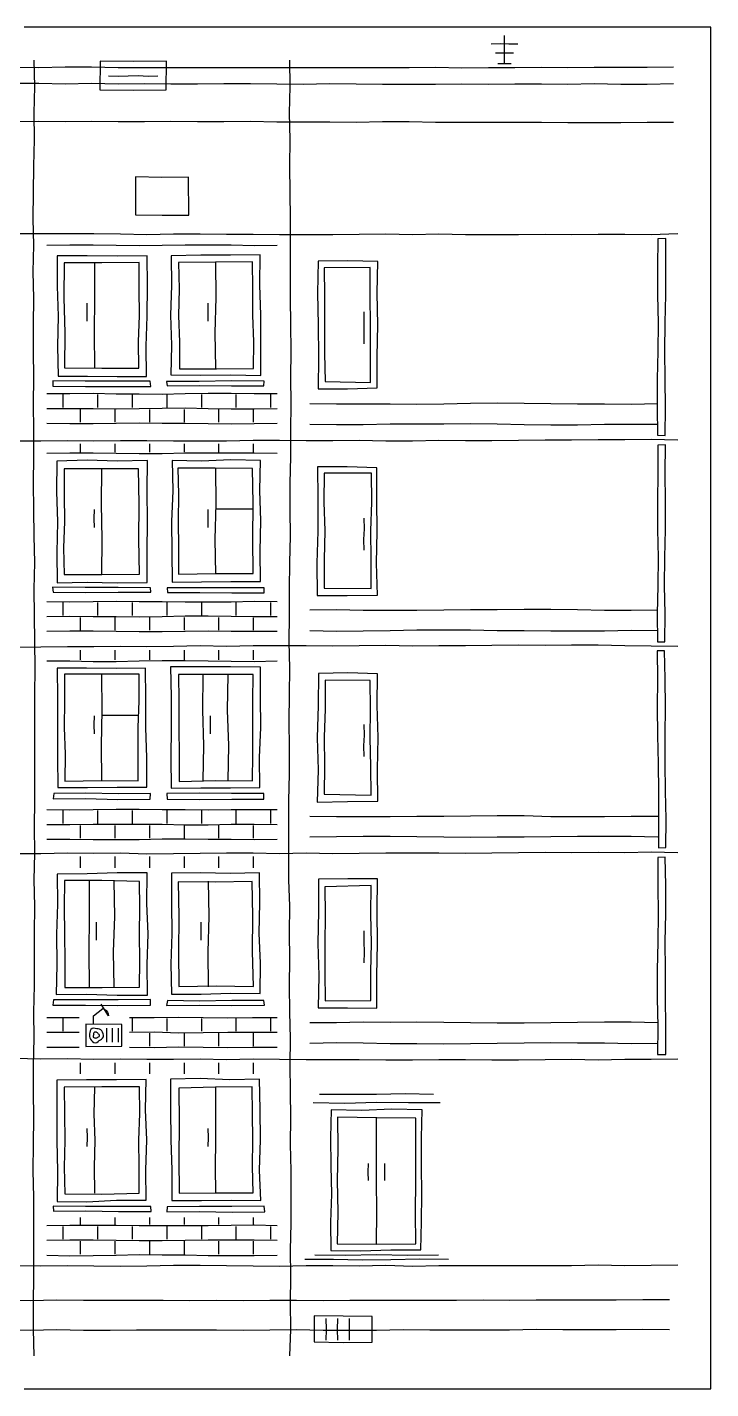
# Model space of a CAD drawing. Header units: millimetres. Extents: x 0 to 320, y 0 to 165.
# Drawn here: x 237.2 to 320, y 0 to 165 of the extents above; entities that cross this region are included whole.
import ezdxf

# ---------------------------------------------------------------- set-up
doc = ezdxf.new("R2010")
doc.units = ezdxf.units.MM
for name, color, linetype, true_color in [('01_KARKAS', 1, 'Continuous', 0xd62728), ('02_PROYOMY', 5, 'Continuous', 0x1f5fd6), ('03_BALKONY', 3, 'Continuous', 0x2ca02c), ('04_KLADKA', 32, 'Continuous', 0x8c5a2b), ('05_KONDICIONERY', 6, 'Continuous', 0xc512c5), ('07_TSEKOL', 30, 'Continuous', 0xe68a00), ('08_KRYSHA', 8, 'Continuous', 0x444444)]:
    doc.layers.add(name, color=color, linetype=linetype, true_color=true_color)

msp = doc.modelspace()

# ---------------------------------------------------------------- linework, layer by layer
at = {"layer": '01_KARKAS'}
for points in [[(320, 165), (316.8, 165), (313.6, 165), (310.4, 165), (307.2, 165), (304, 165), (300.8, 165), (297.6, 165), (294.4, 165), (291.2, 165), (288, 165), (284.8, 165), (281.6, 165), (278.4, 165), (275.2, 165), (272, 165), (268.8, 165), (265.6, 165), (262.4, 165), (259.2, 165), (256, 165), (252.8, 165), (249.6, 165), (246.4, 165), (243.2, 165), (240, 165), (236.8, 165)], [(320, 0), (320, 3.24), (320, 6.47), (320, 9.71), (320, 12.94), (320, 16.18), (320, 19.41), (320, 22.65), (320, 25.88), (320, 29.12), (320, 32.35), (320, 35.59), (320, 38.82), (320, 42.06), (320, 45.29), (320, 48.53), (320, 51.76), (320, 55), (320, 58.24), (320, 61.47), (320, 64.71), (320, 67.94), (320, 71.18), (320, 74.41), (320, 77.65), (320, 80.88), (320, 84.12), (320, 87.35), (320, 90.59), (320, 93.82), (320, 97.06), (320, 100.29), (320, 103.53), (320, 106.76), (320, 110), (320, 113.24), (320, 116.47), (320, 119.71), (320, 122.94), (320, 126.18), (320, 129.41), (320, 132.65), (320, 135.88), (320, 139.12), (320, 142.35), (320, 145.59), (320, 148.82), (320, 152.06), (320, 155.29), (320, 158.53), (320, 161.76), (320, 165)], [(238, 4), (237.9, 7.2), (237.9, 10.41), (237.96, 13.61), (237.96, 16.82), (237.95, 20.02), (237.95, 23.22), (237.87, 26.43), (237.92, 29.63), (237.94, 32.84), (237.92, 36.04), (237.92, 39.24), (237.99, 42.45), (237.96, 45.65), (238.03, 48.86), (238.04, 52.06), (238.05, 55.27), (238.08, 58.47), (238.01, 61.67), (238.06, 64.88), (238.05, 68.08), (238.07, 71.29), (238.08, 74.49), (238.09, 77.69), (238.06, 80.9), (238.06, 84.1), (238.12, 87.31), (238.1, 90.51), (238.04, 93.71), (238.01, 96.92), (238.06, 100.12), (238, 103.33), (237.95, 106.53), (237.92, 109.73), (237.95, 112.94), (237.97, 116.14), (237.93, 119.35), (237.96, 122.55), (237.91, 125.76), (237.93, 128.96), (237.94, 132.16), (237.88, 135.37), (237.94, 138.57), (237.88, 141.78), (237.9, 144.98), (237.96, 148.18), (238.02, 151.39), (237.99, 154.59), (238.06, 157.8), (238, 161)], [(269, 4), (269.11, 7.2), (269.07, 10.41), (269.11, 13.61), (269.06, 16.82), (269.16, 20.02), (269.15, 23.22), (269.13, 26.43), (269.06, 29.63), (269.1, 32.84), (269.07, 36.04), (269.02, 39.24), (269.05, 42.45), (269, 45.65), (268.96, 48.86), (268.98, 52.06), (268.94, 55.27), (268.97, 58.47), (268.88, 61.67), (268.86, 64.88), (268.87, 68.08), (268.86, 71.29), (268.93, 74.49), (268.93, 77.69), (268.91, 80.9), (268.96, 84.1), (268.98, 87.31), (268.92, 90.51), (268.96, 93.71), (268.94, 96.92), (268.98, 100.12), (269.07, 103.33), (269.04, 106.53), (269.04, 109.73), (269.09, 112.94), (269.1, 116.14), (269.14, 119.35), (269.1, 122.55), (269.15, 125.76), (269.09, 128.96), (269.05, 132.16), (269.08, 135.37), (269.05, 138.57), (269.06, 141.78), (269.02, 144.98), (269, 148.18), (269.03, 151.39), (268.95, 154.59), (269.02, 157.8), (269, 161)], [(235.59, 139.99), (238.8, 140.02), (242.02, 140.02), (245.24, 139.99), (248.45, 139.98), (251.67, 139.9), (254.89, 139.97), (258.1, 139.97), (261.32, 139.91), (264.54, 139.94), (267.75, 139.88), (270.97, 139.87), (274.19, 139.88), (277.4, 139.94), (280.62, 139.95), (283.84, 139.88), (287.05, 139.95), (290.27, 139.89), (293.48, 139.89), (296.7, 139.9), (299.92, 139.91), (303.13, 139.87), (306.35, 139.92), (309.57, 139.92), (312.78, 139.89), (316, 140)], [(235.59, 114.89), (238.8, 114.86), (242.02, 114.91), (245.24, 114.86), (248.45, 114.91), (251.67, 114.92), (254.89, 114.88), (258.1, 114.88), (261.32, 114.86), (264.54, 114.95), (267.75, 114.94), (270.97, 114.93), (274.19, 114.92), (277.4, 114.96), (280.62, 114.87), (283.84, 114.89), (287.05, 114.95), (290.27, 114.92), (293.48, 114.92), (296.7, 114.94), (299.92, 114.98), (303.13, 115), (306.35, 115.03), (309.57, 115.05), (312.78, 115.07), (316, 115)], [(235.59, 89.89), (238.8, 89.93), (242.02, 89.97), (245.24, 89.97), (248.45, 90), (251.67, 89.97), (254.89, 89.99), (258.1, 90.06), (261.32, 90.01), (264.54, 90.06), (267.75, 90.07), (270.97, 90.07), (274.19, 90.04), (277.4, 90.06), (280.62, 90.1), (283.84, 90.05), (287.05, 90.09), (290.27, 90.09), (293.48, 90.1), (296.7, 90.14), (299.92, 90.12), (303.13, 90.14), (306.35, 90.15), (309.57, 90.07), (312.78, 90.05), (316, 90)], [(235.59, 64.87), (238.8, 64.87), (242.02, 64.95), (245.24, 64.92), (248.45, 64.94), (251.67, 64.84), (254.89, 64.85), (258.1, 64.92), (261.32, 64.93), (264.54, 64.94), (267.75, 64.87), (270.97, 64.96), (274.19, 64.88), (277.4, 64.9), (280.62, 64.93), (283.84, 64.93), (287.05, 64.94), (290.27, 64.92), (293.48, 64.95), (296.7, 64.99), (299.92, 65.04), (303.13, 64.97), (306.35, 65.01), (309.57, 64.97), (312.78, 65.05), (316, 65)], [(235.59, 40.07), (238.8, 39.99), (242.02, 40.04), (245.24, 39.95), (248.45, 39.98), (251.67, 39.93), (254.89, 39.93), (258.1, 40), (261.32, 39.91), (264.54, 39.98), (267.75, 39.95), (270.97, 39.91), (274.19, 39.92), (277.4, 39.91), (280.62, 39.88), (283.84, 39.88), (287.05, 39.92), (290.27, 39.91), (293.48, 39.86), (296.7, 39.88), (299.92, 39.9), (303.13, 39.94), (306.35, 39.86), (309.57, 39.94), (312.78, 39.94), (316, 40)], [(235.59, 14.95), (238.8, 14.9), (242.02, 14.93), (245.24, 14.88), (248.45, 14.87), (251.67, 14.89), (254.89, 14.96), (258.1, 14.96), (261.32, 14.94), (264.54, 14.88), (267.75, 14.87), (270.97, 14.93), (274.19, 14.94), (277.4, 14.9), (280.62, 14.96), (283.84, 14.87), (287.05, 14.94), (290.27, 14.94), (293.48, 14.94), (296.7, 14.93), (299.92, 14.95), (303.13, 14.93), (306.35, 15.02), (309.57, 14.93), (312.78, 14.96), (316, 15)], [(236.8, 0), (240, 0), (243.2, 0), (246.4, 0), (249.6, 0), (252.8, 0), (256, 0), (259.2, 0), (262.4, 0), (265.6, 0), (268.8, 0), (272, 0), (275.2, 0), (278.4, 0), (281.6, 0), (284.8, 0), (288, 0), (291.2, 0), (294.4, 0), (297.6, 0), (300.8, 0), (304, 0), (307.2, 0), (310.4, 0), (313.6, 0), (316.8, 0), (320, 0)]]:
    msp.add_lwpolyline(points, dxfattribs=at)
at = {"layer": '02_PROYOMY'}
for points in [[(240.79, 137.28), (240.78, 133.64), (240.91, 129.99), (240.82, 126.35), (240.89, 122.7)], [(251.71, 137.31), (248.07, 137.27), (244.43, 137.31), (240.79, 137.28)], [(251.62, 122.69), (251.56, 126.35), (251.68, 130), (251.73, 133.65), (251.71, 137.31)], [(254.6, 137.3), (254.65, 133.7), (254.52, 130.09), (254.64, 126.49), (254.58, 122.88)], [(265.39, 137.42), (261.79, 137.38), (258.2, 137.36), (254.6, 137.3)], [(265.46, 122.81), (265.46, 126.47), (265.49, 130.12), (265.34, 133.77), (265.39, 137.42)], [(241.65, 136.46), (241.59, 132.21), (241.71, 127.96), (241.66, 123.71)], [(250.74, 136.47), (246.2, 136.43), (241.65, 136.46)], [(245.34, 123.7), (245.33, 127.97), (245.37, 132.23), (245.34, 136.5)], [(250.7, 123.67), (250.63, 126.87), (250.77, 130.07), (250.72, 133.27), (250.74, 136.47)], [(255.5, 136.49), (255.56, 133.27), (255.49, 130.05), (255.61, 126.83), (255.6, 123.61)], [(264.45, 136.56), (259.97, 136.54), (255.5, 136.49)], [(260, 123.7), (259.92, 127.97), (260.04, 132.23), (260, 136.5)], [(264.57, 123.64), (264.61, 126.87), (264.49, 130.1), (264.51, 133.33), (264.45, 136.56)], [(244.44, 129.37), (244.44, 130.47), (244.44, 131.56)], [(259.1, 129.37), (259.07, 130.47), (259.1, 131.56)], [(252.04, 122.1), (248.12, 122.11), (244.2, 122.12), (240.28, 122.13)], [(240.28, 122.13), (240.28, 121.5)], [(240.89, 122.7), (244.47, 122.72), (248.05, 122.69), (251.62, 122.69)], [(241.66, 123.71), (246.18, 123.69), (250.7, 123.67)], [(265.86, 122.12), (261.92, 122.14), (257.98, 122.07), (254.04, 122.08)], [(254.58, 122.88), (258.21, 122.83), (261.83, 122.88), (265.46, 122.81)], [(255.6, 123.61), (260.08, 123.6), (264.57, 123.64)], [(265.83, 121.56), (265.86, 122.12)], [(240.28, 121.5), (244.23, 121.48), (248.17, 121.48), (252.12, 121.46)], [(252.12, 121.46), (252.04, 122.1)], [(254.04, 122.08), (254.13, 121.55)], [(254.13, 121.55), (258.03, 121.6), (261.93, 121.53), (265.83, 121.56)], [(240.75, 112.42), (240.7, 108.74), (240.83, 105.05), (240.74, 101.36), (240.79, 97.68)], [(251.72, 112.5), (248.06, 112.42), (244.41, 112.53), (240.75, 112.42)], [(251.7, 97.72), (251.7, 101.42), (251.74, 105.11), (251.68, 108.8), (251.72, 112.5)], [(254.71, 112.49), (254.79, 108.8), (254.66, 105.11), (254.69, 101.42), (254.72, 97.73)], [(265.42, 112.51), (261.85, 112.58), (258.28, 112.43), (254.71, 112.49)], [(265.42, 97.85), (265.4, 101.51), (265.47, 105.18), (265.35, 108.84), (265.42, 112.51)], [(241.64, 111.49), (241.63, 108.29), (241.68, 105.09), (241.57, 101.89), (241.63, 98.69)], [(250.65, 111.48), (246.15, 111.5), (241.64, 111.49)], [(246.2, 98.7), (246.24, 102.97), (246.17, 107.23), (246.2, 111.5)], [(250.75, 98.72), (250.68, 102.97), (250.71, 107.22), (250.65, 111.48)], [(264.47, 111.52), (259.94, 111.57), (255.42, 111.58)], [(255.42, 111.58), (255.48, 108.37), (255.45, 105.16), (255.49, 101.95), (255.51, 98.73)], [(260, 98.7), (259.93, 102.97), (260.06, 107.23), (260, 111.5)], [(264.56, 98.8), (264.5, 103.04), (264.54, 107.28), (264.47, 111.52)], [(245.3, 104.37), (245.28, 105.47), (245.3, 106.56)], [(259.1, 104.37), (259.08, 105.47), (259.1, 106.56)], [(260, 106.64), (264.5, 106.64)], [(240.79, 97.68), (244.42, 97.74), (248.06, 97.66), (251.7, 97.72)], [(241.63, 98.69), (246.19, 98.67), (250.75, 98.72)], [(254.72, 97.73), (258.29, 97.77), (261.85, 97.81), (265.42, 97.85)], [(255.51, 98.73), (260.03, 98.81), (264.56, 98.8)], [(252.11, 97.06), (248.16, 97.12), (244.2, 97.11), (240.24, 97.15)], [(240.24, 97.15), (240.3, 96.52)], [(240.3, 96.52), (244.24, 96.51), (248.18, 96.54), (252.12, 96.54)], [(252.12, 96.54), (252.11, 97.06)], [(265.88, 97.05), (261.96, 97.06), (258.03, 97.06), (254.1, 97.08)], [(254.1, 97.08), (254.15, 96.51)], [(254.15, 96.51), (258.06, 96.51), (261.97, 96.47), (265.88, 96.46)], [(265.88, 96.46), (265.88, 97.05)], [(265.41, 87.45), (261.79, 87.47), (258.17, 87.48), (254.54, 87.5)], [(254.54, 87.5), (254.62, 83.82), (254.62, 80.14), (254.55, 76.45), (254.6, 72.77)], [(265.36, 72.86), (265.31, 76.51), (265.45, 80.15), (265.42, 83.8), (265.41, 87.45)], [(251.49, 87.31), (247.92, 87.27), (244.34, 87.33), (240.77, 87.32)], [(240.77, 87.32), (240.84, 83.71), (240.81, 80.1), (240.83, 76.49), (240.87, 72.88)], [(241.67, 86.58), (241.68, 83.35), (241.64, 80.12), (241.76, 76.89), (241.71, 73.65)], [(250.71, 86.59), (246.19, 86.59), (241.67, 86.58)], [(246.2, 73.7), (246.16, 77.97), (246.23, 82.23), (246.2, 86.5)], [(250.61, 73.69), (250.6, 76.91), (250.62, 80.14), (250.73, 83.36), (250.71, 86.59)], [(251.67, 72.9), (251.66, 76.5), (251.55, 80.11), (251.55, 83.71), (251.49, 87.31)], [(264.54, 86.54), (260.01, 86.55), (255.48, 86.54)], [(255.48, 86.54), (255.54, 83.31), (255.52, 80.07), (255.58, 76.84), (255.58, 73.61)], [(258.5, 73.7), (258.56, 77.97), (258.43, 82.23), (258.5, 86.5)], [(261.5, 73.7), (261.58, 77.97), (261.45, 82.23), (261.5, 86.5)], [(264.45, 73.68), (264.5, 76.89), (264.49, 80.11), (264.49, 83.33), (264.54, 86.54)], [(245.3, 79.37), (245.28, 80.47), (245.3, 81.56)], [(246.2, 81.64), (250.7, 81.64)], [(259.35, 79.37), (259.36, 80.47), (259.35, 81.56)], [(240.87, 72.88), (244.47, 72.85), (248.07, 72.91), (251.67, 72.9)], [(241.71, 73.65), (246.16, 73.7), (250.61, 73.69)], [(254.6, 72.77), (258.19, 72.81), (261.78, 72.81), (265.36, 72.86)], [(255.58, 73.61), (260.01, 73.71), (264.45, 73.68)], [(240.37, 72.15), (240.31, 71.48)], [(240.31, 71.48), (244.22, 71.52), (248.14, 71.43), (252.06, 71.47)], [(252.08, 72.13), (248.18, 72.1), (244.27, 72.19), (240.37, 72.15)], [(252.06, 71.47), (252.08, 72.13)], [(265.83, 72.15), (261.91, 72.13), (257.98, 72.17), (254.06, 72.13)], [(254.06, 72.13), (254.12, 71.47)], [(254.12, 71.47), (258.03, 71.41), (261.94, 71.47), (265.85, 71.44)], [(265.85, 71.44), (265.83, 72.15)], [(240.8, 62.36), (240.83, 58.72), (240.69, 55.08), (240.73, 51.43), (240.68, 47.79)], [(251.69, 62.52), (248.06, 62.53), (244.43, 62.42), (240.8, 62.36)], [(241.68, 61.59), (241.65, 58.35), (241.68, 55.11), (241.73, 51.86), (241.71, 48.62)], [(250.77, 61.49), (246.22, 61.6), (241.68, 61.59)], [(244.7, 48.7), (244.67, 52.97), (244.69, 57.23), (244.7, 61.5)], [(247.7, 48.7), (247.62, 52.97), (247.79, 57.23), (247.7, 61.5)], [(250.78, 48.68), (250.81, 51.88), (250.76, 55.08), (250.79, 58.29), (250.77, 61.49)], [(251.72, 47.71), (251.69, 51.41), (251.8, 55.12), (251.65, 58.82), (251.69, 62.52)], [(254.64, 62.47), (254.63, 58.81), (254.69, 55.15), (254.56, 51.49), (254.64, 47.83)], [(265.29, 62.52), (261.74, 62.46), (258.19, 62.51), (254.64, 62.47)], [(264.4, 61.47), (259.93, 61.4), (255.46, 61.42)], [(255.46, 61.42), (255.54, 57.2), (255.49, 52.98), (255.54, 48.76)], [(259.14, 48.7), (259.1, 52.97), (259.22, 57.23), (259.14, 61.5)], [(264.59, 48.76), (264.47, 52.99), (264.5, 57.23), (264.4, 61.47)], [(265.4, 47.91), (265.43, 51.56), (265.28, 55.21), (265.33, 58.87), (265.29, 62.52)], [(245.55, 54.37), (245.54, 55.46), (245.55, 56.56)], [(258.24, 54.37), (258.25, 55.46), (258.24, 56.56)], [(241.71, 48.62), (246.25, 48.63), (250.78, 48.68)], [(254.64, 47.83), (258.23, 47.81), (261.81, 47.96), (265.4, 47.91)], [(255.54, 48.76), (260.06, 48.83), (264.59, 48.76)], [(240.36, 47.12), (240.27, 46.49)], [(240.27, 46.49), (244.21, 46.5), (248.15, 46.45), (252.09, 46.47)], [(252.11, 47.16), (248.19, 47.12), (244.28, 47.15), (240.36, 47.12)], [(240.68, 47.79), (244.36, 47.81), (248.04, 47.71), (251.72, 47.71)], [(252.09, 46.47), (252.11, 47.16)], [(254.15, 47.05), (254.04, 46.45)], [(254.04, 46.45), (258, 46.49), (261.97, 46.45), (265.93, 46.49)], [(265.85, 47.05), (261.95, 47.07), (258.05, 46.99), (254.15, 47.05)], [(265.93, 46.49), (265.85, 47.05)], [(240.76, 37.39), (240.74, 33.72), (240.75, 30.05), (240.83, 26.37), (240.77, 22.7)], [(251.56, 37.46), (247.96, 37.42), (244.36, 37.42), (240.76, 37.39)], [(250.76, 36.58), (246.2, 36.6), (241.63, 36.55)], [(241.63, 36.55), (241.66, 33.32), (241.71, 30.08), (241.65, 26.84), (241.7, 23.61)], [(245.34, 23.7), (245.32, 26.9), (245.4, 30.1), (245.26, 33.3), (245.34, 36.5)], [(250.72, 23.69), (250.74, 26.91), (250.67, 30.14), (250.8, 33.36), (250.76, 36.58)], [(251.59, 22.86), (251.54, 26.51), (251.64, 30.16), (251.51, 33.81), (251.56, 37.46)], [(254.53, 37.53), (254.52, 33.84), (254.58, 30.16), (254.7, 26.48), (254.69, 22.8)], [(265.31, 37.53), (261.71, 37.43), (258.12, 37.62), (254.53, 37.53)], [(255.54, 36.42), (255.57, 32.18), (255.52, 27.94), (255.56, 23.7)], [(264.41, 36.58), (259.97, 36.54), (255.54, 36.42)], [(260, 23.7), (259.98, 26.9), (260.01, 30.1), (260.03, 33.3), (260, 36.5)], [(264.56, 23.74), (264.46, 26.95), (264.52, 30.16), (264.48, 33.37), (264.41, 36.58)], [(265.46, 22.83), (265.32, 26.5), (265.43, 30.18), (265.37, 33.85), (265.31, 37.53)], [(271.8, 34.7), (275.65, 34.62), (279.5, 34.73), (283.35, 34.71), (287.2, 34.7)], [(272.6, 35.7), (276.05, 35.69), (279.5, 35.69), (282.95, 35.77), (286.4, 35.7)], [(273.98, 33.82), (273.9, 30.41), (273.94, 27), (274.03, 23.59), (273.91, 20.18), (273.95, 16.77)], [(285.02, 33.8), (281.34, 33.88), (277.66, 33.74), (273.98, 33.82)], [(284.88, 16.84), (284.93, 20.23), (284.98, 23.62), (284.94, 27.02), (284.93, 30.41), (285.02, 33.8)], [(244.44, 29.37), (244.47, 30.47), (244.44, 31.56)], [(259.1, 29.37), (259.12, 30.47), (259.1, 31.56)], [(274.76, 32.91), (274.79, 29.07), (274.71, 25.24), (274.8, 21.41), (274.74, 17.57)], [(284.26, 32.81), (279.51, 32.84), (274.76, 32.91)], [(279.5, 17.6), (279.53, 21.43), (279.48, 25.25), (279.5, 29.08), (279.5, 32.9)], [(284.25, 17.57), (284.22, 21.38), (284.26, 25.19), (284.25, 29), (284.26, 32.81)], [(278.5, 25.25), (278.46, 26.26), (278.5, 27.28)], [(280.5, 25.25), (280.48, 26.26), (280.5, 27.28)], [(241.7, 23.61), (246.21, 23.59), (250.72, 23.69)], [(255.56, 23.7), (260.06, 23.74), (264.56, 23.74)], [(252.15, 22.08), (248.2, 22.08), (244.24, 22.1), (240.29, 22.14)], [(240.29, 22.14), (240.33, 21.53)], [(240.33, 21.53), (244.27, 21.57), (248.22, 21.48), (252.16, 21.5)], [(240.77, 22.7), (244.38, 22.67), (247.98, 22.87), (251.59, 22.86)], [(252.16, 21.5), (252.15, 22.08)], [(254.11, 22.05), (254.07, 21.46)], [(254.07, 21.46), (258.04, 21.47), (262, 21.41), (265.96, 21.43)], [(265.87, 22.13), (261.95, 22.1), (258.03, 22.07), (254.11, 22.05)], [(254.69, 22.8), (258.28, 22.82), (261.87, 22.85), (265.46, 22.83)], [(265.96, 21.43), (265.87, 22.13)], [(273.95, 16.77), (277.59, 16.73), (281.24, 16.83), (284.88, 16.84)], [(274.74, 17.57), (279.49, 17.52), (284.25, 17.57)], [(270.8, 15.7), (274.28, 15.72), (277.76, 15.64), (281.24, 15.68), (284.72, 15.76), (288.2, 15.7)], [(272, 16.25), (275.75, 16.2), (279.5, 16.28), (283.25, 16.21), (287, 16.25)]]:
    msp.add_lwpolyline(points, dxfattribs=at)
at = {"layer": '03_BALKONY'}
for points in [[(313.57, 139.35), (313.54, 135.95), (313.54, 132.55), (313.61, 129.15), (313.6, 125.75), (313.5, 122.35), (313.49, 118.95), (313.53, 115.55)], [(314.54, 139.4), (313.57, 139.35)], [(314.46, 115.52), (314.5, 118.93), (314.46, 122.34), (314.45, 125.75), (314.49, 129.17), (314.57, 132.58), (314.56, 135.99), (314.54, 139.4)], [(272.42, 136.66), (272.34, 132.79), (272.42, 128.92), (272.45, 125.05), (272.4, 121.18)], [(279.65, 136.62), (276.03, 136.68), (272.42, 136.66)], [(278.74, 135.87), (273.13, 135.83)], [(273.13, 135.83), (273.19, 132.39), (273.18, 128.95), (273.2, 125.51), (273.25, 122.08)], [(278.76, 121.96), (278.75, 125.44), (278.77, 128.92), (278.71, 132.39), (278.74, 135.87)], [(279.57, 121.28), (279.58, 125.11), (279.63, 128.95), (279.56, 132.78), (279.65, 136.62)], [(278, 126.62), (277.98, 127.92), (278, 129.21), (278, 130.5)], [(272.4, 121.18), (275.98, 121.19), (279.57, 121.28)], [(273.25, 122.08), (278.76, 121.96)], [(271.4, 119.4), (274.65, 119.37), (277.89, 119.37), (281.14, 119.37), (284.38, 119.33), (287.63, 119.36), (290.88, 119.43), (294.12, 119.49), (297.37, 119.43), (300.62, 119.4), (303.86, 119.36), (307.11, 119.37), (310.35, 119.32), (313.6, 119.4)], [(271.4, 116.9), (274.65, 116.84), (277.89, 116.85), (281.14, 116.93), (284.38, 116.93), (287.63, 116.95), (290.88, 116.96), (294.12, 116.92), (297.37, 116.85), (300.62, 116.83), (303.86, 116.83), (307.11, 116.89), (310.35, 116.91), (313.6, 116.9)], [(313.53, 115.55), (314.46, 115.52)], [(313.57, 114.35), (313.57, 110.95), (313.53, 107.55), (313.56, 104.14), (313.62, 100.74), (313.59, 97.33), (313.52, 93.93), (313.55, 90.53)], [(314.51, 114.38), (313.57, 114.35)], [(314.42, 90.52), (314.46, 93.93), (314.41, 97.34), (314.42, 100.74), (314.52, 104.15), (314.5, 107.56), (314.46, 110.97), (314.51, 114.38)], [(272.33, 111.74), (272.37, 107.84), (272.36, 103.94), (272.27, 100.04), (272.3, 96.14)], [(279.51, 111.6), (275.92, 111.71), (272.33, 111.74)], [(273.15, 110.95), (273.1, 107.46), (273.21, 103.98), (273.13, 100.5), (273.15, 97.01)], [(278.87, 110.95), (273.15, 110.95)], [(278.84, 96.99), (278.83, 100.48), (278.82, 103.97), (278.92, 107.46), (278.87, 110.95)], [(279.59, 96.19), (279.5, 100.04), (279.57, 103.89), (279.51, 107.74), (279.51, 111.6)], [(278, 101.62), (277.95, 102.92), (278.03, 104.21), (278, 105.5)], [(272.3, 96.14), (275.94, 96.14), (279.59, 96.19)], [(273.15, 97.01), (278.84, 96.99)], [(271.4, 94.4), (274.65, 94.43), (277.89, 94.34), (281.14, 94.36), (284.38, 94.36), (287.63, 94.4), (290.88, 94.42), (294.12, 94.42), (297.37, 94.48), (300.62, 94.47), (303.86, 94.42), (307.11, 94.36), (310.35, 94.37), (313.6, 94.4)], [(271.4, 91.9), (274.65, 91.82), (277.89, 91.87), (281.14, 91.89), (284.38, 91.98), (287.63, 91.97), (290.88, 91.97), (294.12, 91.91), (297.37, 91.9), (300.62, 91.86), (303.86, 91.87), (307.11, 91.86), (310.35, 91.92), (313.6, 91.9)], [(314.41, 89.43), (313.51, 89.41)], [(313.51, 89.41), (313.56, 86), (313.52, 82.59), (313.53, 79.18), (313.63, 75.77), (313.67, 72.36), (313.68, 68.95), (313.68, 65.55)], [(313.55, 90.53), (314.42, 90.52)], [(314.56, 65.61), (314.6, 69.01), (314.53, 72.41), (314.47, 75.82), (314.46, 79.22), (314.5, 82.62), (314.48, 86.02), (314.41, 89.43)], [(272.45, 86.7), (272.41, 82.79), (272.3, 78.89), (272.41, 74.99), (272.31, 71.09)], [(279.61, 86.65), (276.03, 86.75), (272.45, 86.7)], [(273.26, 85.86), (273.26, 82.41), (273.16, 78.95), (273.19, 75.5), (273.13, 72.04)], [(278.72, 85.85), (273.26, 85.86)], [(278.83, 71.93), (278.79, 75.41), (278.74, 78.89), (278.77, 82.37), (278.72, 85.85)], [(279.63, 71.19), (279.62, 75.06), (279.69, 78.92), (279.58, 82.79), (279.61, 86.65)], [(278, 76.62), (277.96, 77.92), (278.03, 79.21), (278, 80.5)], [(272.31, 71.09), (275.97, 71.18), (279.63, 71.19)], [(273.13, 72.04), (278.83, 71.93)], [(271.4, 69.4), (274.65, 69.36), (277.89, 69.34), (281.14, 69.35), (284.38, 69.39), (287.63, 69.39), (290.88, 69.43), (294.12, 69.49), (297.37, 69.46), (300.62, 69.37), (303.86, 69.36), (307.11, 69.37), (310.35, 69.38), (313.6, 69.4)], [(271.4, 66.9), (274.65, 66.93), (277.89, 66.98), (281.14, 66.97), (284.38, 66.94), (287.63, 66.9), (290.88, 66.84), (294.12, 66.87), (297.37, 66.87), (300.62, 66.91), (303.86, 66.97), (307.11, 66.95), (310.35, 66.97), (313.6, 66.9)], [(313.58, 64.37), (313.6, 60.96), (313.61, 57.56), (313.57, 54.15), (313.5, 50.74), (313.51, 47.33), (313.58, 43.92), (313.55, 40.52)], [(314.49, 64.41), (313.58, 64.37)], [(313.68, 65.55), (314.56, 65.61)], [(314.54, 40.52), (314.56, 43.93), (314.52, 47.35), (314.5, 50.76), (314.48, 54.17), (314.55, 57.59), (314.54, 61), (314.49, 64.41)], [(272.45, 61.77), (272.45, 57.87), (272.36, 53.97), (272.48, 50.07), (272.42, 46.17)], [(279.61, 61.81), (276.03, 61.81), (272.45, 61.77)], [(279.52, 46.11), (279.54, 50.04), (279.61, 53.96), (279.55, 57.88), (279.61, 61.81)], [(278.83, 60.97), (273.22, 60.83)], [(273.22, 60.83), (273.26, 57.38), (273.24, 53.93), (273.24, 50.47), (273.27, 47.02)], [(278.82, 47.06), (278.8, 50.54), (278.88, 54.02), (278.79, 57.5), (278.83, 60.97)], [(278, 51.62), (278.03, 52.92), (277.98, 54.21), (278, 55.5)], [(273.27, 47.02), (278.82, 47.06)], [(272.42, 46.17), (275.97, 46.15), (279.52, 46.11)], [(271.4, 44.4), (274.65, 44.4), (277.89, 44.46), (281.14, 44.43), (284.38, 44.47), (287.63, 44.41), (290.88, 44.4), (294.12, 44.35), (297.37, 44.33), (300.62, 44.38), (303.86, 44.42), (307.11, 44.45), (310.35, 44.47), (313.6, 44.4)], [(271.4, 41.9), (274.65, 41.96), (277.89, 41.92), (281.14, 41.85), (284.38, 41.86), (287.63, 41.82), (290.88, 41.84), (294.12, 41.9), (297.37, 41.93), (300.62, 41.95), (303.86, 41.94), (307.11, 41.94), (310.35, 41.85), (313.6, 41.9)], [(313.55, 40.52), (314.54, 40.52)]]:
    msp.add_lwpolyline(points, dxfattribs=at)
at = {"layer": '04_KLADKA'}
for points in [[(239.55, 138.6), (242.34, 138.62), (245.13, 138.61), (247.92, 138.57), (250.71, 138.55), (253.5, 138.59), (256.29, 138.64), (259.08, 138.63), (261.87, 138.61), (264.66, 138.55), (267.45, 138.6)], [(239.55, 120.6), (242.34, 120.62), (245.13, 120.64), (247.92, 120.58), (250.71, 120.56), (253.5, 120.54), (256.29, 120.62), (259.08, 120.66), (261.87, 120.67), (264.66, 120.63), (267.45, 120.6)], [(241.5, 118.92), (241.5, 120.48)], [(245.7, 118.92), (245.7, 120.48)], [(249.9, 118.92), (249.9, 120.48)], [(254.1, 118.92), (254.1, 120.48)], [(258.3, 118.92), (258.3, 120.48)], [(262.5, 118.92), (262.5, 120.48)], [(266.7, 118.92), (266.7, 120.48)], [(239.55, 118.8), (242.34, 118.8), (245.13, 118.78), (247.92, 118.74), (250.71, 118.8), (253.5, 118.85), (256.29, 118.86), (259.08, 118.81), (261.87, 118.77), (264.66, 118.74), (267.45, 118.8)], [(243.6, 117.12), (243.6, 118.68)], [(247.8, 117.12), (247.8, 118.68)], [(252, 117.12), (252, 118.68)], [(256.2, 117.12), (256.2, 118.68)], [(260.4, 117.12), (260.4, 118.68)], [(264.6, 117.12), (264.6, 118.68)], [(239.55, 117), (242.34, 116.97), (245.13, 116.98), (247.92, 117), (250.71, 117.05), (253.5, 117.02), (256.29, 117), (259.08, 116.97), (261.87, 116.95), (264.66, 116.97), (267.45, 117)], [(243.6, 113.52), (243.6, 114.5)], [(247.8, 113.52), (247.8, 114.5)], [(252, 113.52), (252, 114.5)], [(256.2, 113.52), (256.2, 114.5)], [(260.4, 113.52), (260.4, 114.5)], [(264.6, 113.52), (264.6, 114.5)], [(239.55, 113.4), (242.34, 113.44), (245.13, 113.42), (247.92, 113.38), (250.71, 113.34), (253.5, 113.35), (256.29, 113.42), (259.08, 113.43), (261.87, 113.44), (264.66, 113.42), (267.45, 113.4)], [(239.55, 95.4), (242.34, 95.37), (245.13, 95.42), (247.92, 95.43), (250.71, 95.4), (253.5, 95.41), (256.29, 95.38), (259.08, 95.37), (261.87, 95.38), (264.66, 95.46), (267.45, 95.4)], [(241.5, 93.72), (241.5, 95.28)], [(245.7, 93.72), (245.7, 95.28)], [(249.9, 93.72), (249.9, 95.28)], [(254.1, 93.72), (254.1, 95.28)], [(258.3, 93.72), (258.3, 95.28)], [(262.5, 93.72), (262.5, 95.28)], [(266.7, 93.72), (266.7, 95.28)], [(239.55, 93.6), (242.34, 93.62), (245.13, 93.59), (247.92, 93.57), (250.71, 93.55), (253.5, 93.59), (256.29, 93.66), (259.08, 93.65), (261.87, 93.61), (264.66, 93.57), (267.45, 93.6)], [(243.6, 91.92), (243.6, 93.48)], [(247.8, 91.92), (247.8, 93.48)], [(252, 91.92), (252, 93.48)], [(256.2, 91.92), (256.2, 93.48)], [(260.4, 91.92), (260.4, 93.48)], [(264.6, 91.92), (264.6, 93.48)], [(239.55, 91.8), (242.34, 91.86), (245.13, 91.84), (247.92, 91.81), (250.71, 91.76), (253.5, 91.76), (256.29, 91.82), (259.08, 91.84), (261.87, 91.82), (264.66, 91.82), (267.45, 91.8)], [(243.6, 88.32), (243.6, 89.5)], [(247.8, 88.32), (247.8, 89.5)], [(252, 88.32), (252, 89.5)], [(256.2, 88.32), (256.2, 89.5)], [(260.4, 88.32), (260.4, 89.5)], [(264.6, 88.32), (264.6, 89.5)], [(239.55, 88.2), (242.34, 88.2), (245.13, 88.14), (247.92, 88.15), (250.71, 88.21), (253.5, 88.26), (256.29, 88.25), (259.08, 88.22), (261.87, 88.17), (264.66, 88.15), (267.45, 88.2)], [(239.55, 70.2), (242.34, 70.16), (245.13, 70.21), (247.92, 70.24), (250.71, 70.26), (253.5, 70.2), (256.29, 70.19), (259.08, 70.14), (261.87, 70.18), (264.66, 70.2), (267.45, 70.2)], [(241.5, 68.52), (241.5, 70.08)], [(245.7, 68.52), (245.7, 70.08)], [(249.9, 68.52), (249.9, 70.08)], [(254.1, 68.52), (254.1, 70.08)], [(258.3, 68.52), (258.3, 70.08)], [(262.5, 68.52), (262.5, 70.08)], [(266.7, 68.52), (266.7, 70.08)], [(239.55, 68.4), (242.34, 68.38), (245.13, 68.44), (247.92, 68.43), (250.71, 68.44), (253.5, 68.41), (256.29, 68.34), (259.08, 68.36), (261.87, 68.41), (264.66, 68.42), (267.45, 68.4)], [(243.6, 66.72), (243.6, 68.28)], [(247.8, 66.72), (247.8, 68.28)], [(252, 66.72), (252, 68.28)], [(256.2, 66.72), (256.2, 68.28)], [(260.4, 66.72), (260.4, 68.28)], [(264.6, 66.72), (264.6, 68.28)], [(239.55, 66.6), (242.34, 66.59), (245.13, 66.58), (247.92, 66.55), (250.71, 66.57), (253.5, 66.65), (256.29, 66.65), (259.08, 66.61), (261.87, 66.59), (264.66, 66.56), (267.45, 66.6)], [(243.6, 63.15), (243.6, 64.5)], [(247.8, 63.15), (247.8, 64.5)], [(252, 63.15), (252, 64.5)], [(256.2, 63.15), (256.2, 64.5)], [(260.4, 63.15), (260.4, 64.5)], [(264.6, 63.15), (264.6, 64.5)], [(239.55, 45), (243.45, 45)], [(241.5, 43.32), (241.5, 44.88)], [(249.55, 45), (252.53, 45), (255.52, 45.05), (258.5, 44.99), (261.48, 44.94), (264.47, 45), (267.45, 45)], [(249.9, 43.32), (249.9, 44.88)], [(254.1, 43.32), (254.1, 44.88)], [(258.3, 43.32), (258.3, 44.88)], [(262.5, 43.32), (262.5, 44.88)], [(266.7, 43.32), (266.7, 44.88)], [(239.55, 43.2), (243.45, 43.2)], [(249.55, 43.2), (252.53, 43.24), (255.52, 43.14), (258.5, 43.18), (261.48, 43.22), (264.47, 43.23), (267.45, 43.2)], [(252, 41.52), (252, 43.08)], [(256.2, 41.52), (256.2, 43.08)], [(260.4, 41.52), (260.4, 43.08)], [(264.6, 41.52), (264.6, 43.08)], [(239.55, 41.4), (243.45, 41.4)], [(249.55, 41.4), (252.53, 41.37), (255.52, 41.43), (258.5, 41.4), (261.48, 41.36), (264.47, 41.4), (267.45, 41.4)], [(243.6, 38.15), (243.6, 39.48)], [(247.8, 38.15), (247.8, 39.48)], [(252, 38.15), (252, 39.48)], [(256.2, 38.15), (256.2, 39.48)], [(260.4, 38.15), (260.4, 39.48)], [(264.6, 38.15), (264.6, 39.48)], [(239.55, 19.8), (242.34, 19.82), (245.13, 19.82), (247.92, 19.81), (250.71, 19.77), (253.5, 19.77), (256.29, 19.79), (259.08, 19.8), (261.87, 19.83), (264.66, 19.86), (267.45, 19.8)], [(243.6, 19.92), (243.6, 20.75)], [(247.8, 19.92), (247.8, 20.75)], [(252, 19.92), (252, 20.75)], [(256.2, 19.92), (256.2, 20.75)], [(260.4, 19.92), (260.4, 20.75)], [(264.6, 19.92), (264.6, 20.75)], [(241.5, 18.12), (241.5, 19.68)], [(245.7, 18.12), (245.7, 19.68)], [(249.9, 18.12), (249.9, 19.68)], [(254.1, 18.12), (254.1, 19.68)], [(258.3, 18.12), (258.3, 19.68)], [(262.5, 18.12), (262.5, 19.68)], [(266.7, 18.12), (266.7, 19.68)], [(239.55, 18), (242.34, 18.04), (245.13, 18.06), (247.92, 17.99), (250.71, 17.96), (253.5, 17.98), (256.29, 17.99), (259.08, 18.03), (261.87, 18.03), (264.66, 18.04), (267.45, 18)], [(243.6, 16.32), (243.6, 17.88)], [(247.8, 16.32), (247.8, 17.88)], [(252, 16.32), (252, 17.88)], [(256.2, 16.32), (256.2, 17.88)], [(260.4, 16.32), (260.4, 17.88)], [(264.6, 16.32), (264.6, 17.88)], [(239.55, 16.2), (242.34, 16.13), (245.13, 16.17), (247.92, 16.19), (250.71, 16.26), (253.5, 16.24), (256.29, 16.22), (259.08, 16.16), (261.87, 16.15), (264.66, 16.17), (267.45, 16.2)]]:
    msp.add_lwpolyline(points, dxfattribs=at)
at = {"layer": '05_KONDICIONERY'}
for points in [[(247, 45.2), (246.1, 46.6)], [(245.2, 45.2), (246.33, 46.07)], [(245.2, 44.2), (245.2, 45.2)], [(246.33, 46.07), (246.55, 45.98)], [(246.55, 45.98), (246.74, 45.84)], [(246.74, 45.84), (246.88, 45.65)], [(246.88, 45.65), (246.97, 45.43)], [(246.97, 45.43), (247, 45.2)], [(248.62, 44.15), (244.25, 44.18)], [(244.25, 44.18), (244.26, 41.49)], [(246.8, 42), (246.8, 43.7)], [(247.5, 42), (247.5, 43.7)], [(248.2, 42), (248.2, 43.7)], [(248.64, 41.53), (248.62, 44.15)], [(244.26, 41.49), (248.64, 41.53)]]:
    msp.add_lwpolyline(points, dxfattribs=at)
for points in [[(246.4, 42.85), (246.36, 43.03), (246.29, 43.2), (246.2, 43.36), (246.07, 43.48), (245.91, 43.56), (245.74, 43.6), (245.58, 43.63), (245.41, 43.67), (245.22, 43.7), (245.03, 43.66), (244.88, 43.54), (244.79, 43.37), (244.75, 43.18), (244.72, 43.02), (244.7, 42.85), (244.7, 42.68), (244.74, 42.51), (244.82, 42.36), (244.93, 42.21), (245.06, 42.08), (245.22, 41.98), (245.4, 41.94), (245.59, 41.98), (245.75, 42.08), (245.88, 42.19), (246.02, 42.28), (246.16, 42.37), (246.3, 42.49), (246.39, 42.66), (246.4, 42.85)], [(245.92, 42.85), (245.86, 42.93), (245.79, 42.98), (245.74, 43.03), (245.71, 43.09), (245.67, 43.15), (245.61, 43.19), (245.54, 43.22), (245.46, 43.22), (245.38, 43.22), (245.3, 43.2), (245.23, 43.15), (245.21, 43.06), (245.21, 42.98), (245.22, 42.91), (245.2, 42.85), (245.16, 42.78), (245.13, 42.69), (245.16, 42.6), (245.23, 42.55), (245.31, 42.52), (245.39, 42.51), (245.46, 42.5), (245.54, 42.51), (245.6, 42.54), (245.66, 42.58), (245.71, 42.61), (245.79, 42.64), (245.87, 42.68), (245.92, 42.76), (245.92, 42.85)]]:
    msp.add_lwpolyline(points, close=True, dxfattribs=at)
at = {"layer": '07_TSEKOL'}
for points in [[(234.27, 10.75), (237.5, 10.71), (240.73, 10.77), (243.96, 10.74), (247.19, 10.75), (250.42, 10.72), (253.65, 10.72), (256.88, 10.7), (260.1, 10.75), (263.33, 10.7), (266.56, 10.72), (269.79, 10.74), (273.02, 10.69), (276.25, 10.72), (279.48, 10.74), (282.71, 10.73), (285.94, 10.72), (289.17, 10.74), (292.4, 10.79), (295.62, 10.74), (298.85, 10.78), (302.08, 10.77), (305.31, 10.79), (308.54, 10.79), (311.77, 10.8), (315, 10.8)], [(278.98, 8.77), (275.46, 8.81), (271.95, 8.83)], [(271.95, 8.83), (271.95, 5.67)], [(273.4, 5.9), (273.42, 7.2), (273.4, 8.5)], [(274.8, 5.9), (274.76, 7.2), (274.8, 8.5)], [(276.2, 5.9), (276.2, 7.2), (276.2, 8.5)], [(278.96, 5.63), (278.98, 8.77)], [(234.27, 7.15), (237.5, 7.12), (240.73, 7.17), (243.96, 7.09), (247.19, 7.12), (250.42, 7.14), (253.65, 7.13), (256.88, 7.14), (260.1, 7.13), (263.33, 7.11), (266.56, 7.13), (269.79, 7.17), (273.02, 7.1), (276.25, 7.1), (279.48, 7.12), (282.71, 7.17), (285.94, 7.15), (289.17, 7.14), (292.4, 7.14), (295.62, 7.14), (298.85, 7.21), (302.08, 7.18), (305.31, 7.2), (308.54, 7.2), (311.77, 7.22), (315, 7.2)], [(271.95, 5.67), (275.45, 5.61), (278.96, 5.63)]]:
    msp.add_lwpolyline(points, dxfattribs=at)
at = {"layer": '08_KRYSHA'}
for points in [[(295, 160.6), (295, 162.3), (295, 164)], [(293.4, 163), (294.47, 163.03), (295.53, 162.97), (296.6, 163)], [(293.9, 161.9), (295, 161.9), (296.1, 161.9)], [(235.35, 160.18), (238.55, 160.14), (241.76, 160.19), (244.96, 160.19), (248.17, 160.14), (251.38, 160.14), (254.58, 160.14), (257.79, 160.12), (260.99, 160.12), (264.2, 160.13), (267.41, 160.1), (270.61, 160.14), (273.82, 160.13), (277.03, 160.12), (280.23, 160.11), (283.44, 160.14), (286.64, 160.15), (289.85, 160.09), (293.06, 160.14), (296.26, 160.1), (299.47, 160.17), (302.68, 160.11), (305.88, 160.16), (309.09, 160.16), (312.29, 160.18), (315.5, 160.2)], [(246, 160.87), (245.95, 157.4)], [(254.04, 160.87), (250.02, 160.83), (246, 160.87)], [(254.01, 157.42), (254.04, 160.87)], [(294.2, 160.6), (295.8, 160.6)], [(247, 159.1), (248.2, 159.08), (249.4, 159.12), (250.6, 159.15), (251.8, 159.07), (253, 159.1)], [(235.35, 158.22), (238.55, 158.22), (241.76, 158.16), (244.96, 158.23), (248.17, 158.16), (251.38, 158.17), (254.58, 158.15), (257.79, 158.13), (260.99, 158.19), (264.2, 158.17), (267.41, 158.15), (270.61, 158.12), (273.82, 158.17), (277.03, 158.13), (280.23, 158.11), (283.44, 158.11), (286.64, 158.11), (289.85, 158.14), (293.06, 158.09), (296.26, 158.14), (299.47, 158.16), (302.68, 158.09), (305.88, 158.17), (309.09, 158.09), (312.29, 158.1), (315.5, 158.2)], [(245.95, 157.4), (249.98, 157.38), (254.01, 157.42)], [(235.35, 153.56), (238.55, 153.6), (241.76, 153.58), (244.96, 153.61), (248.17, 153.56), (251.38, 153.57), (254.58, 153.61), (257.79, 153.57), (260.99, 153.58), (264.2, 153.6), (267.41, 153.53), (270.61, 153.54), (273.82, 153.53), (277.03, 153.51), (280.23, 153.57), (283.44, 153.57), (286.64, 153.51), (289.85, 153.51), (293.06, 153.51), (296.26, 153.49), (299.47, 153.5), (302.68, 153.47), (305.88, 153.45), (309.09, 153.47), (312.29, 153.48), (315.5, 153.5)], [(256.7, 146.81), (253.48, 146.78), (250.27, 146.89)], [(250.27, 146.89), (250.3, 142.28)], [(256.74, 142.23), (256.7, 146.81)], [(250.3, 142.28), (253.52, 142.21), (256.74, 142.23)]]:
    msp.add_lwpolyline(points, dxfattribs=at)

doc.saveas('drawing.dxf')
